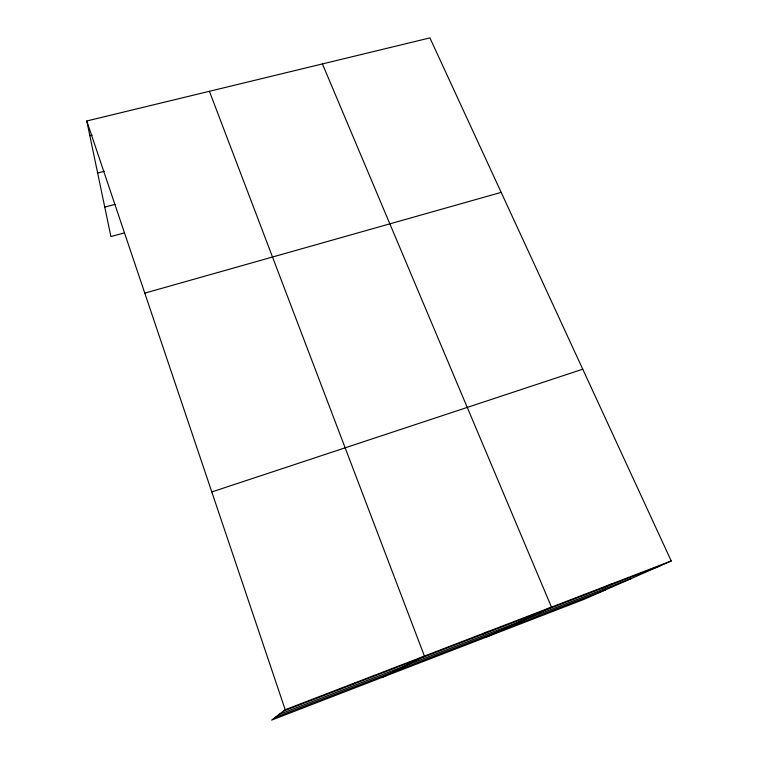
<?xml version="1.0" encoding="UTF-8"?>
<svg xmlns="http://www.w3.org/2000/svg" width="758" height="758" viewBox="0 0 758 758"><rect width="100%" height="100%" fill="white"/><g stroke="black" fill="none" stroke-linecap="round" stroke-linejoin="round"><path stroke-width="1.14" d="M671.228 560.967L285.207 709.734L271.639 720.1L583.764 599.455L671.228 560.967L429.909 37.9L86.772 120.986L110.914 236.543L124.454 232.914M352.271 684.55L355.928 682.475M382.904 677.093L424.433 656.077L209.416 91.282M481.889 634.579L488.901 631.234M485.707 637.355L551.473 607.12L322.415 63.928M602.278 588.161L612.218 583.707M283.426 711.089L659.943 565.932M278.982 714.491L631.509 578.449M275.012 717.523L605.813 589.752M211.804 491.951L582.75 369.193M144.797 293.138L501.171 192.38M104.756 207.076L115.036 204.385M97.64 173.013L104.481 171.28M89.842 135.682L92.135 135.123M86.772 120.986L285.207 709.734"/></g></svg>
